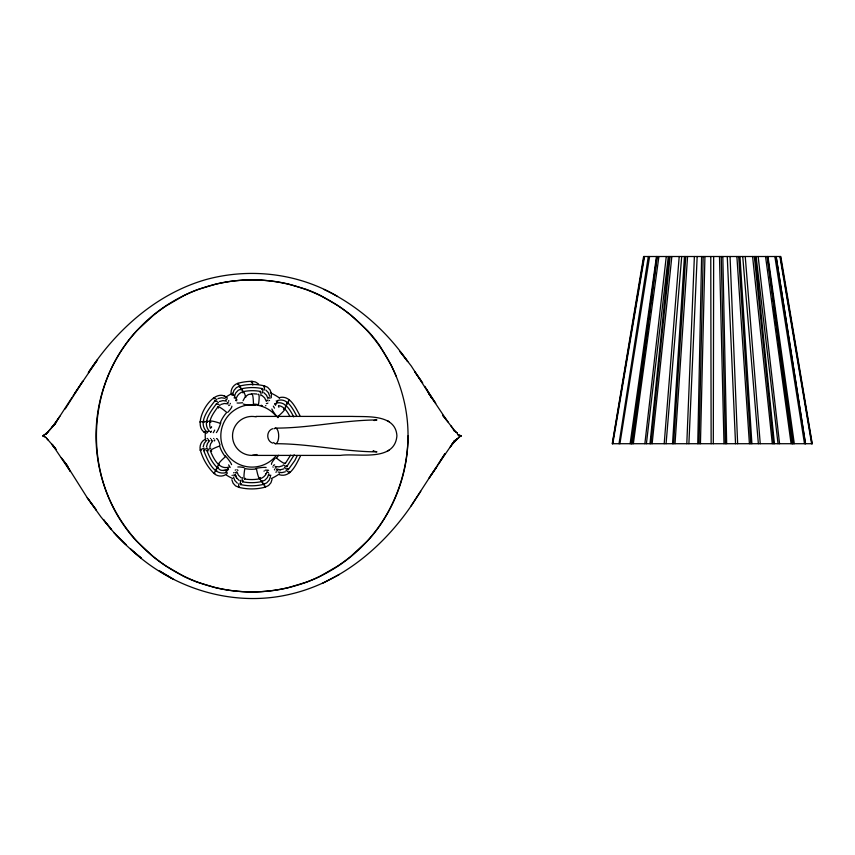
<?xml version="1.0" encoding="UTF-8"?>
<svg xmlns="http://www.w3.org/2000/svg" width="855" height="855" viewBox="0 0 855 855"><rect width="100%" height="100%" fill="white"/><g stroke="black" fill="none" stroke-linecap="round" stroke-linejoin="round"><path stroke-width="1.28" d="M713.305 443.713L713.658 256.511M697.766 443.713L701.613 256.511M699.048 443.713L703.184 256.511M700.437 443.713L704.937 256.511M408.017 435.911C407.814 467.963 397.596 499.822 379.406 526.178A138.168 138.168 0 0 1 367.436 540.991L350.732 556.466A181.078 181.078 0 0 1 337.672 566.074L319.845 576.43A142.069 142.069 0 0 1 306.346 582.234L288.285 587.663A164.417 164.417 0 0 1 270.105 590.891L260.978 591.703A150.94 150.94 0 0 1 242.692 591.703L233.565 590.88A164.181 164.181 0 0 1 215.385 587.652L197.345 582.223A141.641 141.641 0 0 1 183.868 576.409L166.073 566.053A180.341 180.341 0 0 1 153.045 556.445L136.383 540.959A137.602 137.602 0 0 1 124.467 526.146C86.954 473.467 87.124 398.184 124.734 345.591A138.168 138.168 0 0 1 136.704 330.789L153.408 315.303A181.078 181.078 0 0 1 166.469 305.695L184.306 295.349A142.069 142.069 0 0 1 197.794 289.535L215.855 284.116A164.417 164.417 0 0 1 234.035 280.889L243.162 280.066A150.94 150.94 0 0 1 261.448 280.066L270.575 280.9A164.181 164.181 0 0 1 288.755 284.127L306.795 289.556A141.641 141.641 0 0 1 320.272 295.37L338.067 305.716A180.341 180.341 0 0 1 351.106 315.335L367.757 330.821A137.602 137.602 0 0 1 379.684 345.623L390.938 364.668A164.545 164.545 0 0 1 396.143 376.211A164.342 164.342 0 0 1 405.035 405.473A152.853 152.853 0 0 1 408.038 435.911A155.995 155.995 0 0 1 192.332 580.032A155.995 155.995 0 0 1 141.716 325.595A155.995 155.995 0 0 1 396.143 376.211M686.8 443.713L694.378 256.511M688.895 443.713L697.167 256.511M672.532 443.713L684.46 256.511M673.612 443.713L685.742 256.511M675.023 443.713L687.559 256.511M271.238 397.041L271.409 394.476M664.196 443.713L679.201 256.511M666.077 443.713L681.702 256.511M649.992 443.713L669.198 256.511M650.805 443.713L670.096 256.511M652.13 443.713L671.848 256.511M644.862 443.713L666.269 256.511M646.401 443.713L668.311 256.511M631.706 443.713L656.864 256.511M632.187 443.713L657.324 256.511M633.341 443.713L658.906 256.511M630.124 443.713L656.469 256.511M631.204 443.713L645.856 341.006M646.23 338.409L646.786 334.508M647.16 331.911L647.716 328.01M648.09 325.413L648.453 322.805M649.009 318.904L649.383 316.307M649.939 312.406L650.313 309.809M651.606 300.714L651.98 298.106M619.02 443.713L648.304 256.511M619.928 443.713L649.586 256.511M612.447 443.713L638.161 291.608M638.386 290.305L639.925 281.21M640.139 279.906L644.093 256.511M612.8 443.713L644.531 256.511M243.055 400.749L245.011 397.137M209.774 447.293L210.629 443.766L212.959 440.56M206.472 447.005L207.434 443.51L209.667 440.624M203.212 446.77L204.26 443.285L206.568 440.464M272.093 479.313L270.939 482.776L268.556 485.512L265.296 487.126A53.416 53.063 76.3 0 1 238.887 487.35L235.52 485.864L233.084 483.171L231.844 479.741M232.774 393.802L233.971 390.361L236.375 387.646L239.646 386.065A51.888 51.524 76.8 0 1 264.248 385.851M270.437 476.705L269.218 480.136L266.771 482.829L263.49 484.368A50.36 49.985 77.3 0 1 240.715 484.582M234.441 396.41L235.702 392.99L238.171 390.329L241.473 388.822M268.876 473.798L267.455 477.507L264.954 480.136L261.641 481.6A47.314 46.897 78.4 0 1 242.596 481.793M236.001 399.306C236.824 395.566 239.614 392.541 243.344 391.601A45.785 45.358 79 0 1 260.486 391.43M267.198 471.223C266.332 474.942 263.479 477.934 259.738 478.811A44.268 43.808 79.7 0 1 244.541 478.982M300.383 456.228C296.215 464.03 290.786 477.87 279.649 474.835M297.305 455.512L294.847 460.524L288.306 469.587M294.216 454.807L286.831 466.541M290.55 455.202L285.367 463.431M65.194 408.947L82.828 381.191L73.092 395.758M72.087 397.351L53.961 425.373L59.839 416.257M438.017 464.992L444.921 453.781L409.973 507.624C381.416 548.461 340.162 582.394 290.967 594.043C234.131 607.841 172.443 589.042 130.473 548.953L141.278 558.08C127.021 547.008 114.228 534.076 103.444 519.605L111.535 529.566L101.008 516.997L87.242 497.749L65.023 462.523L70.42 471.533L52.444 444.867L56.077 449.463L51.781 444.173L55.457 448.362L45.689 437.247M75.187 392.691L97.534 359.763L88.343 372.598C115.981 330.19 156.123 294.024 205.457 279.713C249.393 267.497 298.192 273.087 337.522 296.429M411.127 506L420.756 491.315M439.769 462.095L454.283 441.084L450.222 447.005M437.097 466.435L429.189 477.87L436.136 467.845M58.311 418.672L51.856 427.511L56.259 422.178L45.71 434.522L54.838 424.187M217.95 406.82C213.654 412.89 207.509 420.468 210.394 428.312M450.852 446.107L455.459 440.207L452.017 444.376L458.879 437.493L453.952 441.34L457.436 438.658M216.475 403.742C211.046 411.041 201.374 422.851 209.539 431.358M215 400.728C208.919 408.711 197.558 421.985 206.45 431.508M48.083 431.796L43.723 435.323M43.594 435.27L42.75 435.911L44.481 436.798M254.021 455.405L340.237 455.405C357.283 452.829 394.583 462.555 396.912 435.911C395.747 414.109 367.319 416.984 352.207 416.406L255.955 416.406M227.248 473.403C223.775 477.015 217.64 476.887 214.06 473.499A53.918 53.576 -43.8 0 1 200.359 450.211M245.385 396.635L248.356 394.55L252.022 393.834M387.219 451.28L389.26 450.061M322.474 583.356L339.392 574.41M204.398 439.769C200.829 441.736 199.333 446.385 200.294 450.232M272.713 428.697C266.108 430.77 266.108 441.052 272.713 443.114M44.481 435.013L42.75 435.911L45.358 436.98M459.573 436.798L461.294 435.911L457.478 434.586M282.556 465.793L279.083 466.851L275.128 466.488M374.009 420.542L376.927 419.955C342.898 420.115 309.467 428.184 275.428 428.109M220.804 404.501L224.288 403.496L228.242 403.934M276.507 469.267L280.44 469.769L283.946 468.807M219.404 401.519L222.92 400.61L226.522 401.123M458.686 436.98L461.294 435.911L457.799 434.618M285.356 471.778L281.829 472.633L278.228 472.078M217.972 398.58L221.52 397.757L225.111 398.355M279.104 397.735C289.995 394.486 295.659 407.888 299.913 415.509M252.257 455.405L257.034 454.497M225.667 472.708C213.173 475.637 207.434 459.52 203.608 450.414M277.672 400.471C287.611 397.457 292.966 409.15 296.813 416.214M223.486 470.549C234.804 468.615 221.253 471.639 219.949 469.716C213.429 465.302 209.721 457.81 206.953 450.649M275.941 403.271C284.854 400.322 290.369 410.261 293.693 416.887M228.798 467.161C218.869 470.036 213.504 458.312 210.362 450.916M812.175 443.713L612.255 443.713L643.612 256.511L780.807 256.511L812.229 443.713M275.428 443.713C309.467 443.627 342.898 451.707 376.927 451.857L373.015 450.991L373.838 451.28M253.55 393.802L256.885 394.016M276.828 469.299L280.44 469.769M223.978 395.694L226.735 397.596C212.617 385.028 188.56 427.628 206.654 433.207M278.516 405.58C284.298 406.328 287.408 411.907 289.995 416.524M203.586 431.839L204.313 432.16M264.323 385.797L267.626 387.304L270.095 389.976L271.366 393.386M324.024 289.45C357.775 305.353 386.481 331.003 407.739 361.537L400.012 351.565L411.298 366.047L431.657 397.842L424.892 386.342M389.26 421.761L387.219 420.542M173.768 579.476L159.329 570.873L172.229 578.579M258.531 383.981L255.485 381.982L251.894 381.309A55.864 55.532 74.5 0 0 237.872 383.307C233.159 384.75 229.995 389.998 231.406 394.818M455.523 431.722L457.5 433.229L453.984 430.493L455.523 431.722L442.548 415.113L448.17 422.017M261.951 395.438L264.633 397.874L266.365 401.433M241.078 477.742L238.449 475.252L236.803 471.629M263.928 392.712L266.525 395.245L268.107 398.89M113.801 532.58L126.059 544.678L116.173 534.877M235.221 474.514L236.611 477.881L239.176 480.457M265.809 390.008L268.331 392.616L269.795 396.303M237.327 483.161L234.826 480.521L233.522 477.122M46.565 438.23L48.008 439.951M63.11 460.15L67.791 466.467L61.325 457.724M87.242 497.749L96.455 510.2L88.396 499.309M446.62 420.062L428.868 393.546L435.783 403.378M422.733 383.029L414.6 371.487L421.611 381.469M450.884 425.737L454.336 430.867M434.8 401.946L426.944 389.869M235.093 474.215L236.611 477.881M780.337 256.511L784.292 279.906M784.516 281.21L786.055 290.305M786.269 291.608L811.983 443.713M779.899 256.511L811.63 443.713M774.854 256.511L804.502 443.713M805.538 443.713L776.126 256.511L805.41 443.713M772.45 298.106L772.824 300.714M774.117 309.809L774.491 312.406M775.047 316.307L775.421 318.904M775.977 322.805L776.351 325.413M776.714 328.01L777.27 331.911M777.644 334.508L778.2 338.409M778.392 339.713L793.226 443.713M767.961 256.511L794.306 443.713M765.535 256.511L791.089 443.713M767.566 256.511L792.724 443.713M767.106 256.511L792.243 443.713M756.119 256.511L778.039 443.713M758.161 256.511L779.568 443.713M752.582 256.511L772.3 443.713M755.232 256.511L774.438 443.713M754.334 256.511L773.625 443.713M742.728 256.511L758.364 443.713M745.239 256.511L760.245 443.713M736.882 256.511L749.408 443.713M739.97 256.511L751.898 443.713M738.699 256.511L750.818 443.713M727.263 256.511L735.535 443.713M730.052 256.511L737.641 443.713M719.493 256.511L723.993 443.713M721.246 256.511L725.382 443.713M722.817 256.511L726.664 443.713M710.772 256.511L711.136 443.713M276.24 455.576A31.197 31.197 0 0 1 230.732 458.718A31.197 31.197 0 0 1 230.732 413.104A31.197 31.197 0 0 1 276.24 416.246M253.775 455.33A19.505 19.505 0 0 1 232.56 434.693A19.505 19.505 0 0 1 256.169 416.855M274.06 428.815A7.802 3.27 -90 0 1 278.687 436.467A7.802 3.27 -90 0 1 273.653 442.473M279.617 473.713A46.801 46.801 0 0 1 271.409 478.501M232.635 478.501A46.801 46.801 0 0 1 226.415 475.081M205.414 440.111A46.801 46.801 0 0 1 205.414 431.7M226.415 396.741A46.801 46.801 0 0 1 232.635 393.311M270.33 392.84A46.801 46.801 0 0 1 279.617 398.109M237.69 384.29A9.362 1.026 74.5 0 1 239.817 387.133M251.391 382.741A9.362 1.026 89.4 0 1 252.781 385.081M234.088 395.117A9.287 1.026 -15 0 1 233.447 395.202M232.357 395.267A9.33 0.93 -27 0 1 233.372 394.529M239.421 386.77A9.362 1.101 75.5 0 1 241.399 389.367M263.554 386.813A9.362 1.09 -76.8 0 1 264.248 390.104M235.392 397.949A9.277 1.165 -13.9 0 1 234.836 398.002M234.067 397.885A9.33 0.93 -26.8 0 1 235.253 397.062M271.078 397.778A9.341 1.902 16.9 0 1 270.95 397.906M268.588 397.372A9.298 0.93 26.4 0 1 269.881 398.248M241.463 388.811A48.831 48.446 77.8 0 1 262.4 388.63M241.185 390.147A9.362 1.186 76.8 0 1 243.215 392.146M261.683 389.591A9.362 1.176 -78.1 0 1 262.571 392.905M236.717 400.749A9.266 1.315 -12.5 0 1 236.29 400.76M235.681 400.568A9.32 0.93 -26.5 0 1 236.974 399.68M269.517 400.418A9.341 1.999 15.7 0 1 269.378 400.6M266.931 400.087A9.287 0.93 26 0 1 268.128 400.888M242.97 392.926A9.362 1.282 78.3 0 1 245.77 397.351M259.888 392.114A9.362 1.282 -79.8 0 1 260.861 395.726M242.489 402.716A9.266 1.496 -10.9 0 1 237.092 402.994M267.882 403.068A9.298 2.116 14.3 0 1 266.354 403.56M255.314 404.928A9.223 1.625 0 0 1 243.237 403.977M251.381 394.444A9.362 1.4 89.1 0 1 253.433 404.105A32.65 32.255 -89.8 0 1 258.467 404.661A9.362 1.4 -81.8 0 0 258.103 394.583M261.181 405.206A9.255 0.908 24.9 0 1 262.432 405.879M265.873 405.633A9.309 2.255 12.5 0 1 265.52 405.751M276.945 402.192A9.277 1.133 45.9 0 1 276.55 401.636M276.218 400.888A9.33 0.93 33.2 0 1 277.725 401.594M288.509 399.948A9.362 1.09 -44.7 0 1 287.13 403.111M208.31 430.941A9.287 1.047 -74.8 0 1 208 431.679M207.519 432.609A9.33 0.93 -87 0 1 207.423 431.882M226.885 397.885A9.298 2.768 -45.1 0 1 227.334 398.206M225.709 399.926A9.298 0.93 -33.3 0 1 226.981 399.328M200.465 422.381A9.362 1.037 14.6 0 1 203.875 422.007M214.071 398.964A9.362 1.026 44.3 0 1 216.881 399.819M275.577 405.334A9.266 1.293 47.2 0 1 274.872 404.276M274.701 403.624A9.32 0.93 33.5 0 1 276.133 404.308M278.441 406.745A9.245 1.518 41.4 0 1 278.965 407.151M286.468 403.165A9.362 1.165 -43.4 0 1 285.976 405.655M211.431 431.166A9.277 1.186 -73.6 0 1 211.121 431.818M210.64 432.427A9.33 0.93 -86.7 0 1 210.576 431.764M211.409 427.735A9.255 1.475 -79.3 0 1 211.548 426.677M228.627 400.61A9.341 1.913 -43.3 0 1 228.83 400.963M227.248 402.705A9.298 0.93 -33.7 0 1 228.552 402.085M203.971 422.391A9.362 1.112 15.7 0 1 207.167 421.846M215.225 401.433A9.362 1.112 43 0 1 218.453 402.662M274.519 408.156A9.266 1.464 48.8 0 1 273.354 406.146M285.239 405.943A9.362 1.272 -42 0 1 284.116 409.075M214.68 430.065A9.277 1.347 -72.3 0 1 213.237 432.694M230.219 403.378A9.341 2.02 -44.5 0 1 230.38 403.678M228.691 405.569A9.287 0.93 -34.1 0 1 229.813 405.003M207.263 422.242A9.362 1.197 17 0 1 210.501 421.665M216.7 404.458A9.362 1.197 41.6 0 1 220.034 405.537M278.249 417.058A33.121 32.736 -37.6 0 0 277.843 416.524A9.362 1.389 -40.2 0 0 284.17 410.357A9.362 1.389 -40.2 0 0 283.443 409.085M277.982 417.7A9.255 1.667 50.6 0 1 271.847 408.989M220.814 422.744A9.266 1.528 -70.7 0 1 216.39 432.609M210.854 422.242A9.362 1.304 18.6 0 1 211.538 421.034A9.362 1.304 18.6 0 1 220.077 423.289A35.151 34.788 21.2 0 1 226.746 412.42A9.362 1.293 39.9 0 0 219.596 407.194A9.362 1.293 39.9 0 0 218.517 408.059M231.833 406.189A9.298 1.806 -44.1 0 1 227.825 412.313M276.058 472.441A9.341 1.87 -42.7 0 1 275.983 472.195M277.586 470.485A9.298 0.93 -33.5 0 1 276.304 471.094M289.418 471.639A9.362 1.069 43.7 0 1 285.944 470.218M274.754 469.887A9.341 1.967 -43.9 0 1 274.444 469.491M276.09 467.674A9.287 0.93 -33.9 0 1 275.043 468.198M287.75 468.369A9.362 1.144 42.3 0 1 284.352 467.375M273.173 467.14A9.341 2.084 -45.2 0 1 272.905 466.777M274.615 464.821A9.277 0.93 -34.3 0 1 273.344 465.473M286.457 465.58A9.362 1.24 40.8 0 1 283.229 464.831M278.602 455.288A33.623 33.249 22.2 0 1 276.432 458.024M271.527 464.372A9.287 1.881 -45.1 0 1 275.235 458.173M285.143 462.683A9.362 1.357 39 0 1 276.454 458.034M263.757 483.385A9.362 1.144 76.1 0 1 261.748 481.066M241.431 483.62A9.362 1.133 -77.4 0 1 240.629 480.307M267.872 472.484A9.266 1.24 -13.2 0 1 268.459 472.441M266.033 473.478A9.287 0.93 -26.6 0 1 265.499 473.788M233.682 472.89A9.341 1.945 16.4 0 1 233.885 472.559M236.247 473.072A9.287 0.93 26.2 0 1 235.2 472.377M228.061 468.476A9.277 1.208 46.6 0 1 228.317 468.85M228.563 469.534A9.33 0.93 33.3 0 1 227.548 469.074M210.49 438.476A9.341 1.934 76.6 0 1 210.693 438.519M211.42 440.795A9.298 0.93 86.3 0 1 211.506 439.534M216.828 470.111A9.362 1.122 -44.1 0 1 217.672 467.236M204.933 450.542A9.362 1.122 -17.2 0 1 207.519 448.159M261.94 480.895A9.362 1.229 77.5 0 1 259.909 478.266M243.322 480.82A9.362 1.229 -78.9 0 1 242.328 477.507M265.2 470.218A9.277 1.4 -11.8 0 1 268.641 470.368M264.313 470.987A9.234 1.592 -17.7 0 1 263.971 471.126M235.285 470.261A9.341 2.063 15 0 1 235.456 469.876M237.979 470.378A9.277 0.93 25.8 0 1 236.91 469.684M228.595 464.896A9.277 1.379 48 0 1 230.134 467.525M213.632 438.508A9.341 2.041 75.3 0 1 213.803 438.54M214.616 440.945A9.287 0.93 85.9 0 1 214.68 439.812M218.335 467.193A9.362 1.218 -42.7 0 1 219.179 464.254M208.299 450.777A9.362 1.208 -18.7 0 1 210.79 448.212M260.155 477.496A9.362 1.347 79.2 0 1 258.723 477.453A9.362 1.347 79.2 0 1 256.479 468.914A34.125 33.751 80.8 0 1 244.829 468.583A9.362 1.336 -80.7 0 0 243.985 477.143A9.362 1.336 -80.7 0 0 245.139 478.287M237.818 467.012A9.287 1.849 15.2 0 1 244.124 467.642M255.517 468.508A9.255 1.592 -10 0 1 266.151 467.471M219.585 446.032A34.638 34.275 -38.5 0 0 225.378 456.773A9.362 1.325 -41.1 0 0 219.286 464.489M225.271 455.801A9.266 1.56 49.6 0 1 231.598 464.65M216.497 438.572A9.287 1.828 75.6 0 1 220.045 445.006M211.73 451.055A9.362 1.315 -20.4 0 1 211.506 449.666A9.362 1.315 -20.4 0 1 219.564 446.043M265.51 486.142A9.362 1.058 74.9 0 1 263.351 483.289M239.304 486.923A9.362 1.058 -76.1 0 1 238.866 483.674M269.165 475.295A9.287 1.09 -14.4 0 1 269.913 475.209M270.864 475.22A9.33 0.93 -26.9 0 1 270.276 475.658M232.1 475.54A9.341 1.86 17.5 0 1 232.314 475.252M234.569 475.775A9.298 0.93 26.6 0 1 233.522 475.059M215 473.178A9.362 1.047 -45.2 0 1 216.026 470.336M201.203 450.361A9.362 1.037 -15.9 0 1 204.131 448.17M226.254 470.966A9.287 1.069 45.4 0 1 226.639 471.479M227.152 472.345A9.33 0.93 33.1 0 1 225.912 471.778M206.985 438.722A9.298 2.789 74.7 0 1 207.551 438.444M208.235 440.688A9.298 0.93 86.6 0 1 208.342 439.342"/></g></svg>
